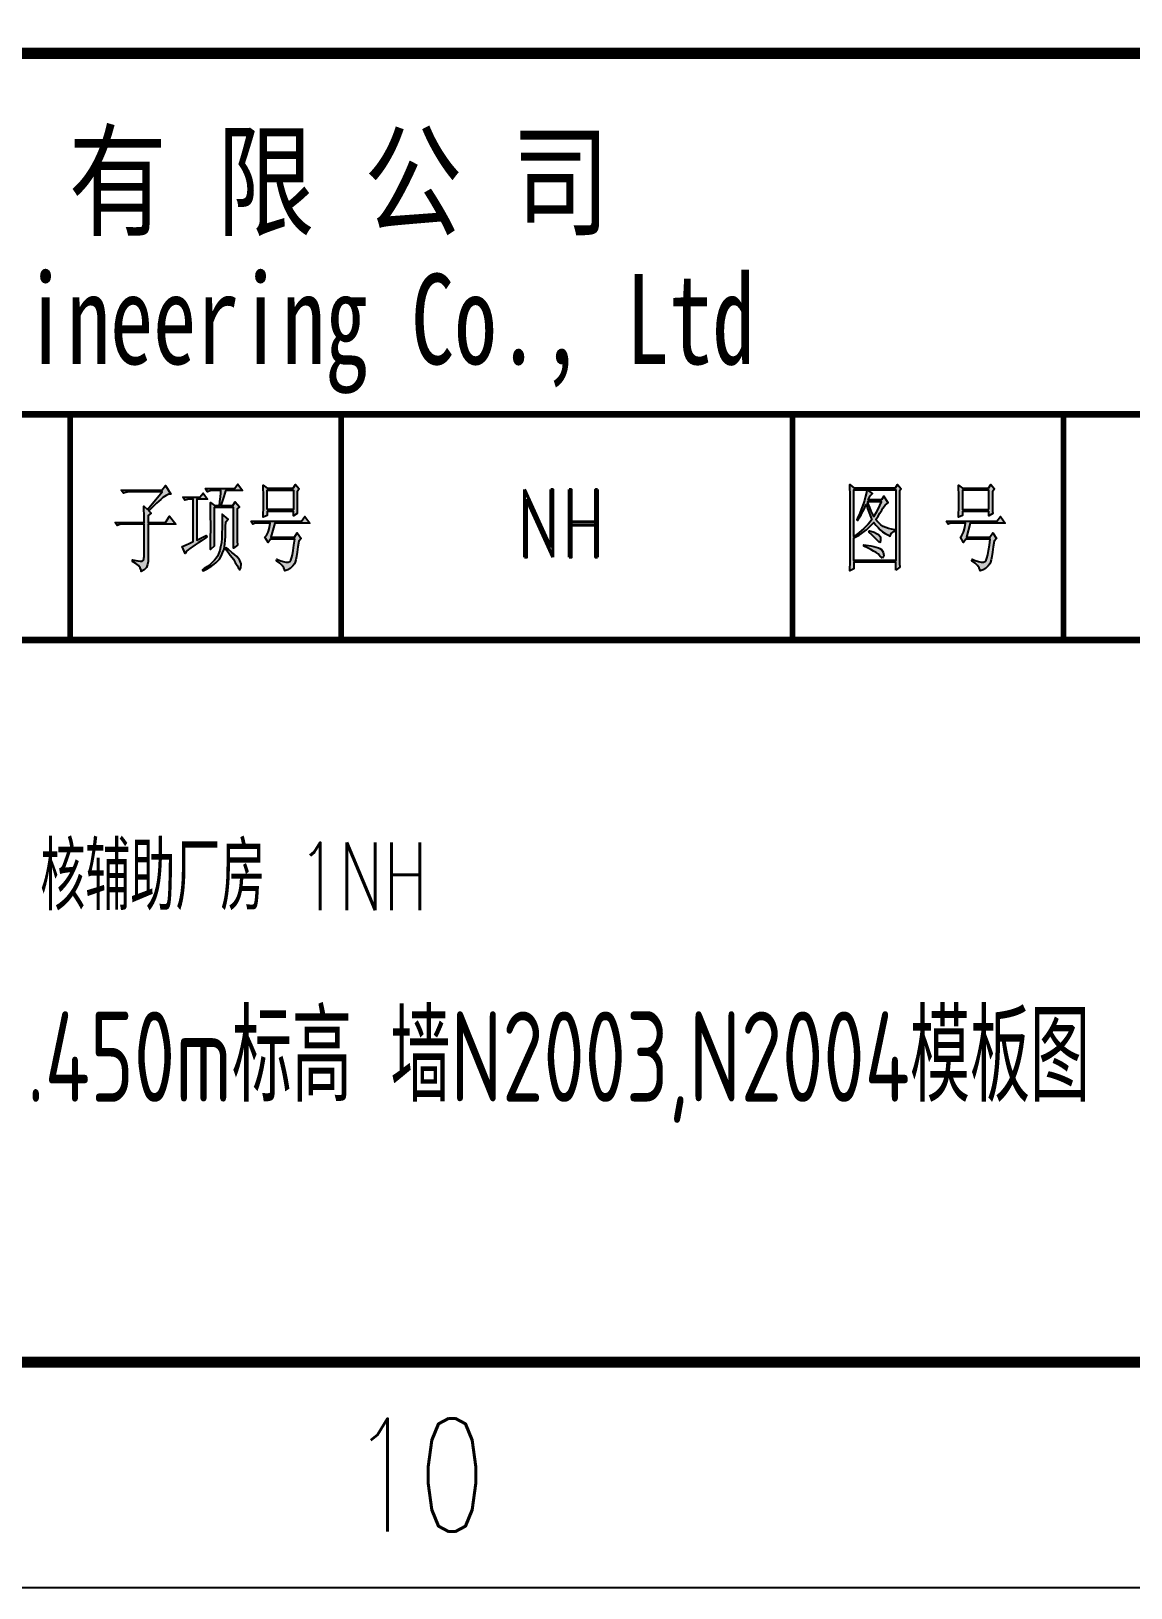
# Model space of a CAD drawing. Extents: x -383207 to 558143, y -95136 to 11777.
# Drawn here: x 407213 to 408431, y -93974 to -92249 of the extents above; entities that cross this region are included whole.
import ezdxf

# ---------------------------------------------------------------- set-up
doc = ezdxf.new("R2010")
doc.units = 0
doc.linetypes.add('CONTINOUS', pattern=[0])
doc.layers.get('0').update_dxf_attribs({"linetype": 'CONTINUOUS'})
for name, color, linetype in [('1', 7, 'CONTINUOUS'), ('B版云线202106', 2, 'CONTINUOUS'), ('TK', 4, 'CONTINUOUS'), ('图框', 4, 'CONTINOUS')]:
    doc.layers.add(name, color=color, linetype=linetype)
doc.styles.add('HZ', font='TXT.shx', dxfattribs={"width": 0.7, "bigfont": 'hz.shx'})
doc.styles.add('RH', font='romans.shx', dxfattribs={"width": 0.7, "bigfont": 'hz.shx'})
doc.styles.add('romand', font='romand.shx', dxfattribs={"width": 0.7, "height": 200, "bigfont": 'OCHINESE.shx'})
doc.styles.add('TSSD_Dimension', font='Tssdeng.shx', dxfattribs={"width": 0.7, "bigfont": 'tssdchn.shx'})
doc.styles.add('宋体', font='', dxfattribs={"width": 0.7})
doc.styles.get('宋体').set_extended_font_data('SimSun')

# ---------------------------------------------------------------- blocks, each defined once
blk = doc.blocks.new('tk1')
blk.add_lwpolyline([(46133.8, -541817.7), (82431.8, -541817.7), (82431.8, -562342.7), (46133.8, -562342.7)], close=True)
at = {"color": 4, "flags": 128}
blk.add_lwpolyline([(82683.8, -562592.7), (45508.8, -562592.7)], dxfattribs=at)
at = {"color": 0, "style": 'HZ', "width": 0.7}
blk.add_text('10', height=125, dxfattribs=at).set_placement((80592.1, -562530.2))

msp = doc.modelspace()

# ---------------------------------------------------------------- hatches: boundary and pattern name
at = {"layer": '1'}
h = msp.add_hatch(color=2, dxfattribs=at)
h.paths.add_polyline_path([(407342.9, -92836.4), (407342.9, -92795.3), (407373.5, -92795.3), (407366.7, -92786.2), (407362.1, -92793.3), (407342.9, -92793.3), (407342.9, -92785.4), (407346.1, -92782.9), (407343.5, -92780.4), (407346.6, -92777.3), (407349.4, -92774.6), (407352.1, -92772), (407354.6, -92769.7), (407357, -92767.7), (407359.1, -92765.8), (407362.8, -92763.3), (407365.8, -92762.1), (407367.9, -92762), (407362.1, -92752.4), (407358, -92757.5), (407313.1, -92757.5), (407315.5, -92760.8), (407318.3, -92759.9), (407321.3, -92759.5), (407358.3, -92759.5), (407342.3, -92779.1), (407338.2, -92775.4), (407338.5, -92788.6), (407338.5, -92793.3), (407306.4, -92793.3), (407308.7, -92796.6), (407311.7, -92795.7), (407314.6, -92795.3), (407338.5, -92795.3), (407338.5, -92830.8), (407337.8, -92835.2), (407336.1, -92836.2), (407334.1, -92836), (407331.3, -92835.6), (407327.5, -92834.9), (407325.7, -92834.6), (407325.7, -92836.6), (407329.4, -92838.6), (407332.2, -92840.9), (407334.1, -92843.5), (407335.2, -92846.2), (407335.3, -92847.5), (407338.5, -92845.6), (407340.9, -92843.1), (407342.3, -92840)])
h.paths.add_polyline_path([(407416.1, -92776.6), (407437.5, -92776.6), (407437.5, -92821.7), (407441.7, -92818.3), (407441.6, -92813.7), (407441.3, -92804.9), (407441.3, -92778.3), (407444, -92775.8), (407439.3, -92770.4), (407436.7, -92774.6), (407423.5, -92774.6), (407425.2, -92769.1), (407426.6, -92764.6), (407427.8, -92760.9), (407428.7, -92758.1), (407428.9, -92757.9), (407447.5, -92757.9), (407442.3, -92750.7), (407438.5, -92755.8), (407406.3, -92755.8), (407408.7, -92759.2), (407411.7, -92758.2), (407414.5, -92757.9), (407423.5, -92757.9), (407423.3, -92760.9), (407422.9, -92765), (407422.3, -92770), (407421.9, -92774.6), (407416.3, -92774.6), (407411.9, -92771.3), (407412, -92775.4), (407412.1, -92779.7), (407412.1, -92788.6), (407412.3, -92793.2), (407412.3, -92802.8), (407412.1, -92807.7), (407412.1, -92812.2), (407412, -92816.4), (407412, -92820.5), (407411.9, -92823.3), (407416.1, -92819.5)])
h.paths.add_polyline_path([(407402.2, -92813.2), (407406.6, -92810.4), (407407.9, -92809.6), (407407.3, -92807.9), (407396.7, -92812.9), (407396.7, -92767.5), (407408.5, -92767.5), (407403.7, -92760.8), (407400.3, -92765.3), (407381.3, -92765.3), (407383.7, -92768.6), (407386.5, -92767.7), (407389.5, -92767.5), (407392.9, -92767.5), (407392.9, -92814.5), (407388.4, -92816.7), (407385, -92818.2), (407382.4, -92819.3), (407380.7, -92819.9), (407380.5, -92820), (407383.9, -92827.8), (407385.5, -92825.2), (407387.5, -92823.3), (407388.5, -92822.5), (407390.2, -92821.3), (407392.3, -92819.8), (407395.1, -92817.9), (407398.4, -92815.7)])
h.paths.add_polyline_path([(407426.9, -92822.8), (407427.3, -92820.2), (407427.8, -92816.9), (407428.2, -92813.1), (407428.5, -92808.6), (407428.6, -92803.6), (407428.7, -92798.2), (407428.9, -92792.5), (407431.5, -92789.5), (407424.7, -92784.1), (407424.8, -92788.8), (407424.8, -92797.8), (407424.6, -92806.6), (407424.5, -92810.7), (407424, -92815.8), (407423.2, -92820.4), (407422.2, -92824.4), (407420.9, -92827.9), (407419.9, -92830.4), (407418.3, -92832.7), (407416.5, -92834.9), (407414.3, -92837.3), (407411.6, -92839.7), (407408.5, -92842.1), (407405, -92844.4), (407402.9, -92845.8), (407403.7, -92847), (407407.4, -92845.1), (407410.6, -92843.2), (407413.5, -92841.3), (407416.1, -92839.6), (407418.3, -92837.7), (407419.5, -92836.6), (407421.9, -92833.9), (407423.8, -92830.7), (407425.4, -92827)])
h.paths.add_polyline_path([(407438.5, -92828.9), (407435.5, -92826.4), (407431.8, -92823.4), (407429.1, -92821.2), (407428.5, -92822.5), (407431.4, -92826.2), (407433.8, -92829.4), (407435.9, -92832.1), (407437.3, -92834.1), (407439.4, -92837.5), (407441.3, -92841), (407442.5, -92843.2), (407444.4, -92845.8), (407445.7, -92843.4), (407445.8, -92839.1), (407444.5, -92835.4), (407444, -92834.6), (407442.7, -92833), (407441, -92831.1)])
h.paths.add_polyline_path([(407507.8, -92773.3), (407507.8, -92759.2), (407510.1, -92756.2), (407506.1, -92751.2), (407503.5, -92755.4), (407474.6, -92755.4), (407470.3, -92752), (407470.4, -92756.3), (407470.5, -92760.7), (407470.5, -92778.7), (407470.4, -92783.1), (407470.3, -92787.3), (407470.3, -92787.5), (407474.6, -92785.4), (407474.6, -92781.2), (407503.7, -92781.2), (407503.7, -92785.8), (407508.1, -92783.2), (407508, -92780.9), (407508, -92777.5)])
h.paths.add_polyline_path([(407474.6, -92757.5), (407503.7, -92757.5), (407503.7, -92779.1), (407474.6, -92779.1)], flags=16)
h.paths.add_polyline_path([(407483.1, -92794.1), (407521.8, -92794.1), (407516.5, -92786.7), (407512.8, -92792), (407456.5, -92792), (407458.9, -92795.3), (407461.5, -92794.1), (407478.1, -92794.1), (407477.1, -92798.9), (407476.2, -92802.9), (407475.7, -92804.1), (407473.8, -92807.8), (407472.3, -92809.6), (407475.7, -92815.4), (407478.4, -92811.6), (407505.2, -92811.6), (407504.4, -92818.6), (407503.6, -92824.4), (407502.7, -92829), (407501.8, -92832.7), (407500.8, -92835.1), (407499.9, -92836.5), (407499.7, -92836.6), (407497.9, -92837.2), (407495.4, -92837.2), (407492.4, -92836.6), (407488.6, -92835.4), (407485.4, -92834.1), (407485.1, -92835.8), (407488.6, -92838.3), (407491.4, -92840.9), (407493.1, -92843.6), (407494.1, -92846.4), (407494.1, -92847), (407497.6, -92845.6), (407500.3, -92844.2), (407500.8, -92843.7), (407503.2, -92841.5), (407504.9, -92839.1), (407505.6, -92837.4), (407506.3, -92834.7), (407507.1, -92831), (407508, -92826.2), (407508.8, -92820.4), (407509.6, -92814.1), (407512.5, -92811.2), (407508.1, -92804.9), (407504.9, -92809.6), (407478.9, -92809.6)])
h = msp.add_hatch(color=2, dxfattribs=at)
h.paths.add_polyline_path([(408175, -92829.7), (408175, -92758.7), (408176.8, -92756.2), (408172.7, -92751.2), (408170.4, -92755), (408124.6, -92755), (408120, -92751.2), (408120.1, -92756), (408120.2, -92760.5), (408120.2, -92839), (408120.1, -92843.4), (408120, -92847), (408124.4, -92844.5), (408124.4, -92837.4), (408171, -92837.4), (408171, -92846.2), (408175.4, -92842.9), (408175.1, -92838.7), (408175.1, -92834.3)])
h.paths.add_polyline_path([(408124.4, -92810.4), (408127.3, -92808.8), (408130.2, -92807.2), (408133, -92805.4), (408135.7, -92803.4), (408138.4, -92801.3), (408141, -92798.9), (408143.6, -92796.4), (408146.1, -92793.8), (408146.4, -92793.3), (408148.8, -92796.3), (408151.2, -92799), (408153.7, -92801.5), (408156.3, -92803.6), (408159, -92805.5), (408162, -92807.1), (408164.6, -92808.3), (408165.9, -92805.4), (408168.6, -92803.4), (408169.8, -92802.9), (408169.8, -92801.3), (408166.2, -92800.8), (408163, -92800.1), (408159.9, -92799), (408157.1, -92797.6), (408154.5, -92795.9), (408152.1, -92793.8), (408149.9, -92791.4), (408148.8, -92790), (408151.3, -92786.2), (408153.4, -92782.8), (408155.3, -92779.7), (408156.6, -92777.4), (408159, -92774.2), (408161.5, -92772.1), (408162.5, -92771.6), (408157.6, -92764.1), (408155, -92768.3), (408140.4, -92768.3), (408142, -92764.6), (408142.6, -92763.7), (408145, -92761.2), (408139.4, -92757), (408171, -92757), (408171, -92835.4), (408124.4, -92835.4)], flags=16)
h.paths.add_polyline_path([(408135.4, -92819.5), (408135.4, -92817.9), (408143.2, -92819), (408146.5, -92819.8), (408149.3, -92820.5), (408151.6, -92821.2), (408153.4, -92822), (408155.1, -92823.3), (408157.1, -92826.3), (408157.6, -92830), (408157.3, -92831.4), (408156, -92832.7), (408153.4, -92830.4), (408152.9, -92829.7), (408151.3, -92828.2), (408149, -92826.5), (408146.3, -92824.9), (408143.2, -92823.1), (408139.5, -92821.3)], flags=0)
h.paths.add_polyline_path([(408124.4, -92808.7), (408124.4, -92757), (408138.8, -92757), (408138.5, -92760.1), (408137.5, -92764.1), (408136.1, -92769), (408135.4, -92771.3), (408134.1, -92775.2), (408132.5, -92779.1), (408131, -92782.9), (408129.3, -92786.7), (408127.6, -92790.3), (408128.4, -92791.2), (408130.4, -92788.1), (408132.4, -92784.8), (408134.3, -92781.3), (408136.2, -92777.7), (408137.9, -92773.9), (408138.4, -92772.9), (408139.3, -92776.7), (408140.6, -92780.6), (408142.2, -92784.5), (408143.8, -92788.6), (408144.4, -92790), (408142.5, -92792.5), (408140.4, -92795), (408138, -92797.5), (408135.5, -92800), (408132.8, -92802.3), (408129.9, -92804.6), (408126.9, -92807)], flags=16)
h.paths.add_polyline_path([(408141.2, -92804.1), (408141.6, -92802.4), (408143.2, -92802.9), (408146.8, -92804.2), (408149.6, -92805.4), (408151.8, -92806.6), (408153.8, -92809.2), (408154, -92813.2), (408153.1, -92816), (408151.2, -92814.1), (408149.6, -92812.2), (408147.5, -92809.8), (408144.6, -92807.2)], flags=0)
h.paths.add_polyline_path([(408146.4, -92786.7), (408144.9, -92783.9), (408143.2, -92780.6), (408141.7, -92776.7), (408140, -92772.1), (408139.4, -92770.4), (408155, -92770.4), (408153.2, -92774.6), (408151.3, -92778.4), (408149.5, -92781.8), (408147.6, -92785)], flags=16)
h.paths.add_polyline_path([(408277.9, -92773.3), (408277.9, -92759.2), (408280.2, -92756.2), (408276.2, -92751.2), (408273.5, -92755.4), (408244.7, -92755.4), (408240.3, -92752), (408240.5, -92756.3), (408240.6, -92760.7), (408240.6, -92778.7), (408240.5, -92783.1), (408240.3, -92787.3), (408240.3, -92787.5), (408244.7, -92785.4), (408244.7, -92781.2), (408273.8, -92781.2), (408273.8, -92785.8), (408278.2, -92783.2), (408278.1, -92780.9), (408278.1, -92777.5)])
h.paths.add_polyline_path([(408244.7, -92757.5), (408273.8, -92757.5), (408273.8, -92779.1), (408244.7, -92779.1)], flags=16)
h.paths.add_polyline_path([(408253.1, -92794.1), (408291.9, -92794.1), (408286.7, -92786.7), (408282.9, -92792), (408226.6, -92792), (408229, -92795.3), (408231.6, -92794.1), (408248.2, -92794.1), (408247.2, -92798.9), (408246.3, -92802.9), (408245.8, -92804.1), (408243.9, -92807.8), (408242.4, -92809.6), (408245.8, -92815.4), (408248.5, -92811.6), (408275.3, -92811.6), (408274.5, -92818.6), (408273.7, -92824.4), (408272.8, -92829), (408271.9, -92832.7), (408270.9, -92835.1), (408270, -92836.5), (408268, -92837.2), (408265.5, -92837.2), (408262.5, -92836.6), (408258.7, -92835.4), (408255.5, -92834.1), (408255.2, -92835.8), (408258.7, -92838.3), (408261.4, -92840.9), (408263.2, -92843.6), (408264.2, -92846.4), (408264.2, -92847), (408267.7, -92845.6), (408270.3, -92844.2), (408270.9, -92843.7), (408273.3, -92841.5), (408275, -92839.1), (408275.7, -92837.4), (408276.4, -92834.7), (408277.2, -92831), (408278.1, -92826.2), (408278.9, -92820.4), (408279.7, -92814.1), (408282.6, -92811.2), (408278.2, -92804.9), (408275, -92809.6), (408249.1, -92809.6)])

# ---------------------------------------------------------------- linework, layer by layer
msp.add_lwpolyline([(372483.6, -72948.5), (409658.6, -72948.5), (409658.6, -93973.5), (372483.6, -93973.5)], close=True)
at = {"layer": '1', "color": 2}
msp.add_line((409406.6, -93723.5), (404906.4, -93723.5), dxfattribs=at)
msp.add_line((409406.6, -93723.5), (404906.4, -93723.5), dxfattribs=at)
at = {"layer": '1', "color": 2, "const_width": 12.5}
for points in [[(404906.4, -93723.5), (409406.6, -93723.5), (409406.6, -90429.3), (404906.4, -90429.3)], [(404906.4, -92273.5), (409406.6, -92273.5), (409406.6, -93723.5), (404906.4, -93723.5)]]:
    msp.add_lwpolyline(points, close=True, dxfattribs=at)
at = {"layer": '1', "color": 2}
for points, const_width in [([(404906.4, -92673.5), (409406.6, -92673.5)], 7.5), ([(407256.5, -92673.5), (407256.5, -92923.5)], 6.25), ([(407556.5, -92673.5), (407556.5, -92923.5)], 6.25), ([(408056.6, -92673.5), (408056.6, -92923.5)], 6.25), ([(408356.6, -92673.5), (408356.6, -92923.5)], 6.25), ([(406456.5, -92923.5), (409406.6, -92923.5)], 7.5)]:
    msp.add_lwpolyline(points, dxfattribs=dict(at, const_width=const_width))
for points in [[(407359.1, -92765.8), (407357, -92767.7), (407354.6, -92769.7), (407352.1, -92772), (407349.4, -92774.6), (407346.6, -92777.3), (407343.5, -92780.4), (407346.1, -92782.9), (407342.9, -92785.4), (407342.9, -92793.3), (407362.1, -92793.3), (407366.7, -92786.2), (407373.5, -92795.3), (407342.9, -92795.3), (407342.9, -92836.4), (407342.3, -92840), (407340.9, -92843.1), (407338.5, -92845.6), (407335.3, -92847.5), (407335.2, -92846.2), (407334.1, -92843.5), (407332.2, -92840.9), (407329.4, -92838.6), (407325.7, -92836.6), (407325.7, -92834.6), (407327.5, -92834.9), (407331.3, -92835.6), (407334.1, -92836), (407336.1, -92836.2), (407337.8, -92835.2), (407338.5, -92830.8), (407338.5, -92795.3), (407314.6, -92795.3), (407311.7, -92795.7), (407308.7, -92796.6), (407306.4, -92793.3), (407338.5, -92793.3), (407338.5, -92788.6), (407338.2, -92775.4), (407342.3, -92779.1), (407358.3, -92759.5), (407321.3, -92759.5), (407318.3, -92759.9), (407315.5, -92760.8), (407313.1, -92757.5), (407358, -92757.5), (407362.1, -92752.4), (407367.9, -92762), (407365.8, -92762.1), (407362.8, -92763.3)], [(407387.5, -92823.3), (407385.5, -92825.2), (407383.9, -92827.8), (407380.5, -92820), (407380.7, -92819.9), (407382.4, -92819.3), (407385, -92818.2), (407388.4, -92816.7), (407392.9, -92814.5), (407392.9, -92767.5), (407389.5, -92767.5), (407386.5, -92767.7), (407383.7, -92768.6), (407381.3, -92765.3), (407400.3, -92765.3), (407403.7, -92760.8), (407408.5, -92767.5), (407396.7, -92767.5), (407396.7, -92812.9), (407407.3, -92807.9), (407407.9, -92809.6), (407406.6, -92810.4), (407402.2, -92813.2), (407398.4, -92815.7), (407395.1, -92817.9), (407392.3, -92819.8), (407390.2, -92821.3), (407388.5, -92822.5)], [(407412, -92816.4), (407412.1, -92812.2), (407412.1, -92807.7), (407412.3, -92802.8), (407412.3, -92793.2), (407412.1, -92788.6), (407412.1, -92779.7), (407412, -92775.4), (407411.9, -92771.3), (407416.3, -92774.6), (407421.9, -92774.6), (407422.3, -92770), (407422.9, -92765), (407423.3, -92760.9), (407423.5, -92757.9), (407414.5, -92757.9), (407411.7, -92758.2), (407408.7, -92759.2), (407406.3, -92755.8), (407438.5, -92755.8), (407442.3, -92750.7), (407447.5, -92757.9), (407428.9, -92757.9), (407428.7, -92758.1), (407427.8, -92760.9), (407426.6, -92764.6), (407425.2, -92769.1), (407423.5, -92774.6), (407436.7, -92774.6), (407439.3, -92770.4), (407444, -92775.8), (407441.3, -92778.3), (407441.3, -92804.9), (407441.6, -92813.7), (407441.7, -92818.3), (407437.5, -92821.7), (407437.5, -92776.6), (407416.1, -92776.6), (407416.1, -92819.5), (407411.9, -92823.3), (407412, -92820.5)], [(407503.5, -92755.4), (407506.1, -92751.2), (407510.1, -92756.2), (407507.8, -92759.2), (407507.8, -92773.3), (407508, -92777.5), (407508, -92780.9), (407508.1, -92783.2), (407503.7, -92785.8), (407503.7, -92781.2), (407474.6, -92781.2), (407474.6, -92785.4), (407470.3, -92787.5), (407470.3, -92787.3), (407470.4, -92783.1), (407470.5, -92778.7), (407470.5, -92760.7), (407470.4, -92756.3), (407470.3, -92752), (407474.6, -92755.4)], [(407474.6, -92779.1), (407474.6, -92757.5), (407503.7, -92757.5), (407503.7, -92779.1)], [(408171, -92846.2), (408171, -92837.4), (408124.4, -92837.4), (408124.4, -92844.5), (408120, -92847), (408120.1, -92843.4), (408120.2, -92839), (408120.2, -92760.5), (408120.1, -92756), (408120, -92751.2), (408124.6, -92755), (408170.4, -92755), (408172.7, -92751.2), (408176.8, -92756.2), (408175, -92758.7), (408175, -92829.7), (408175.1, -92834.3), (408175.1, -92838.7), (408175.4, -92842.9)], [(408156.3, -92803.6), (408159, -92805.5), (408162, -92807.1), (408164.6, -92808.3), (408165.9, -92805.4), (408168.6, -92803.4), (408169.8, -92802.9), (408169.8, -92801.3), (408166.2, -92800.8), (408163, -92800.1), (408159.9, -92799), (408157.1, -92797.6), (408154.5, -92795.9), (408152.1, -92793.8), (408149.9, -92791.4), (408148.8, -92790), (408151.3, -92786.2), (408153.4, -92782.8), (408155.3, -92779.7), (408156.6, -92777.4), (408159, -92774.2), (408161.5, -92772.1), (408162.5, -92771.6), (408157.6, -92764.1), (408155, -92768.3), (408140.4, -92768.3), (408142, -92764.6), (408142.6, -92763.7), (408145, -92761.2), (408139.4, -92757), (408171, -92757), (408171, -92835.4), (408124.4, -92835.4), (408124.4, -92810.4), (408127.3, -92808.8), (408130.2, -92807.2), (408133, -92805.4), (408135.7, -92803.4), (408138.4, -92801.3), (408141, -92798.9), (408143.6, -92796.4), (408146.1, -92793.8), (408146.4, -92793.3), (408148.8, -92796.3), (408151.2, -92799), (408153.7, -92801.5)], [(408139.3, -92776.7), (408140.6, -92780.6), (408142.2, -92784.5), (408143.8, -92788.6), (408144.4, -92790), (408142.5, -92792.5), (408140.4, -92795), (408138, -92797.5), (408135.5, -92800), (408132.8, -92802.3), (408129.9, -92804.6), (408126.9, -92807), (408124.4, -92808.7), (408124.4, -92757), (408138.8, -92757), (408138.5, -92760.1), (408137.5, -92764.1), (408136.1, -92769), (408135.4, -92771.3), (408134.1, -92775.2), (408132.5, -92779.1), (408131, -92782.9), (408129.3, -92786.7), (408127.6, -92790.3), (408128.4, -92791.2), (408130.4, -92788.1), (408132.4, -92784.8), (408134.3, -92781.3), (408136.2, -92777.7), (408137.9, -92773.9), (408138.4, -92772.9)], [(408273.5, -92755.4), (408276.2, -92751.2), (408280.2, -92756.2), (408277.9, -92759.2), (408277.9, -92773.3), (408278.1, -92777.5), (408278.1, -92780.9), (408278.2, -92783.2), (408273.8, -92785.8), (408273.8, -92781.2), (408244.7, -92781.2), (408244.7, -92785.4), (408240.3, -92787.5), (408240.3, -92787.3), (408240.5, -92783.1), (408240.6, -92778.7), (408240.6, -92760.7), (408240.5, -92756.3), (408240.3, -92752), (408244.7, -92755.4)], [(408273.8, -92779.1), (408273.8, -92757.5), (408244.7, -92757.5), (408244.7, -92779.1)], [(408147.6, -92785), (408149.5, -92781.8), (408151.3, -92778.4), (408153.2, -92774.6), (408155, -92770.4), (408139.4, -92770.4), (408140, -92772.1), (408141.7, -92776.7), (408143.2, -92780.6), (408144.9, -92783.9), (408146.4, -92786.7)], [(407419.5, -92836.6), (407421.9, -92833.9), (407423.8, -92830.7), (407425.4, -92827), (407426.9, -92822.8), (407427.3, -92820.2), (407427.8, -92816.9), (407428.2, -92813.1), (407428.5, -92808.6), (407428.6, -92803.6), (407428.7, -92798.2), (407428.9, -92792.5), (407431.5, -92789.5), (407424.7, -92784.1), (407424.8, -92788.8), (407424.8, -92797.8), (407424.6, -92806.6), (407424.5, -92810.7), (407424, -92815.8), (407423.2, -92820.4), (407422.2, -92824.4), (407420.9, -92827.9), (407419.9, -92830.4), (407418.3, -92832.7), (407416.5, -92834.9), (407414.3, -92837.3), (407411.6, -92839.7), (407408.5, -92842.1), (407405, -92844.4), (407402.9, -92845.8), (407403.7, -92847), (407407.4, -92845.1), (407410.6, -92843.2), (407413.5, -92841.3), (407416.1, -92839.6), (407418.3, -92837.7)], [(407456.5, -92792), (407512.8, -92792), (407516.5, -92786.7), (407521.8, -92794.1), (407483.1, -92794.1), (407478.9, -92809.6), (407504.9, -92809.6), (407508.1, -92804.9), (407512.5, -92811.2), (407509.6, -92814.1), (407508.8, -92820.4), (407508, -92826.2), (407507.1, -92831), (407506.3, -92834.7), (407505.6, -92837.4), (407504.9, -92839.1), (407503.2, -92841.5), (407500.8, -92843.7), (407500.3, -92844.2), (407497.6, -92845.6), (407494.1, -92847), (407494.1, -92846.4), (407493.1, -92843.6), (407491.4, -92840.9), (407488.6, -92838.3), (407485.1, -92835.8), (407485.4, -92834.1), (407488.6, -92835.4), (407492.4, -92836.6), (407495.4, -92837.2), (407497.9, -92837.2), (407499.7, -92836.6), (407499.9, -92836.5), (407500.8, -92835.1), (407501.8, -92832.7), (407502.7, -92829), (407503.6, -92824.4), (407504.4, -92818.6), (407505.2, -92811.6), (407478.4, -92811.6), (407475.7, -92815.4), (407472.3, -92809.6), (407473.8, -92807.8), (407475.7, -92804.1), (407476.2, -92802.9), (407477.1, -92798.9), (407478.1, -92794.1), (407461.5, -92794.1), (407458.9, -92795.3)], [(408226.6, -92792), (408282.9, -92792), (408286.7, -92786.7), (408291.9, -92794.1), (408253.1, -92794.1), (408249.1, -92809.6), (408275, -92809.6), (408278.2, -92804.9), (408282.6, -92811.2), (408279.7, -92814.1), (408278.9, -92820.4), (408278.1, -92826.2), (408277.2, -92831), (408276.4, -92834.7), (408275.7, -92837.4), (408275, -92839.1), (408273.3, -92841.5), (408270.9, -92843.7), (408270.3, -92844.2), (408267.7, -92845.6), (408264.2, -92847), (408264.2, -92846.4), (408263.2, -92843.6), (408261.4, -92840.9), (408258.7, -92838.3), (408255.2, -92835.8), (408255.5, -92834.1), (408258.7, -92835.4), (408262.5, -92836.6), (408265.5, -92837.2), (408268, -92837.2), (408269.7, -92836.6), (408270, -92836.5), (408270.9, -92835.1), (408271.9, -92832.7), (408272.8, -92829), (408273.7, -92824.4), (408274.5, -92818.6), (408275.3, -92811.6), (408248.5, -92811.6), (408245.8, -92815.4), (408242.4, -92809.6), (408243.9, -92807.8), (408245.8, -92804.1), (408246.3, -92802.9), (408247.2, -92798.9), (408248.2, -92794.1), (408231.6, -92794.1), (408229, -92795.3)], [(408153.1, -92816), (408151.2, -92814.1), (408149.6, -92812.2), (408147.5, -92809.8), (408144.6, -92807.2), (408141.2, -92804.1), (408141.6, -92802.4), (408143.2, -92802.9), (408146.8, -92804.2), (408149.6, -92805.4), (408151.8, -92806.6), (408153.8, -92809.2), (408154, -92813.2)], [(407433.8, -92829.4), (407435.9, -92832.1), (407437.3, -92834.1), (407439.4, -92837.5), (407441.3, -92841), (407442.5, -92843.2), (407444.4, -92845.8), (407445.7, -92843.4), (407445.7, -92843.2), (407445.8, -92839.1), (407444.5, -92835.4), (407444, -92834.6), (407442.7, -92833), (407441, -92831.1), (407438.5, -92828.9), (407435.5, -92826.4), (407431.8, -92823.4), (407429.1, -92821.2), (407428.5, -92822.5), (407431.4, -92826.2)], [(408156, -92832.7), (408153.4, -92830.4), (408152.9, -92829.7), (408151.3, -92828.2), (408149, -92826.5), (408146.3, -92824.9), (408143.2, -92823.1), (408139.5, -92821.3), (408135.4, -92819.5), (408135.4, -92817.9), (408143.2, -92819), (408146.5, -92819.8), (408149.3, -92820.5), (408151.6, -92821.2), (408153.4, -92822), (408155.1, -92823.3), (408157.1, -92826.3), (408157.6, -92830), (408157.3, -92831.4)]]:
    msp.add_lwpolyline(points, close=True, dxfattribs=at)
at = {"layer": '图框', "color": 2}
msp.add_line((409406.6, -93723.5), (404906.4, -93723.5), dxfattribs=at)

# ---------------------------------------------------------------- block references
at = {"layer": 'B版云线202106'}
msp.add_blockref('tk1', (326974.8, 468619.2), dxfattribs=at)

# ---------------------------------------------------------------- texts
at = {"layer": '1', "color": 2, "style": '宋体'}
for s, width, p in [('中 国 核 电 工 程 有 限 公 司', 0.8, (406273.4, -92465.2)), ('China Nuclear Power Engineering Co., Ltd', 0.7, (406110.2, -92617.9))]:
    msp.add_text(s, height=100.005, dxfattribs=dict(at, width=width)).set_placement(p)
at = {"layer": 'TK', "color": 2, "style": 'romand', "width": 0.7}
msp.add_text('NH', height=75, dxfattribs=at).set_placement((407750.7, -92831.9))
at = {"layer": 'TK', "color": 1, "width": 0.7}
for s, height, style, p in [('核辅助厂房 1NH ', 75, 'RH', (407223.4, -93222.9)), ('-0.050m~3.950/6.450m标高 墙N2003,N2004模板图', 100.005, 'TSSD_Dimension', (406542.7, -93435.1))]:
    msp.add_text(s, height=height, dxfattribs=dict(at, style=style)).set_placement(p)

doc.saveas('drawing.dxf')
